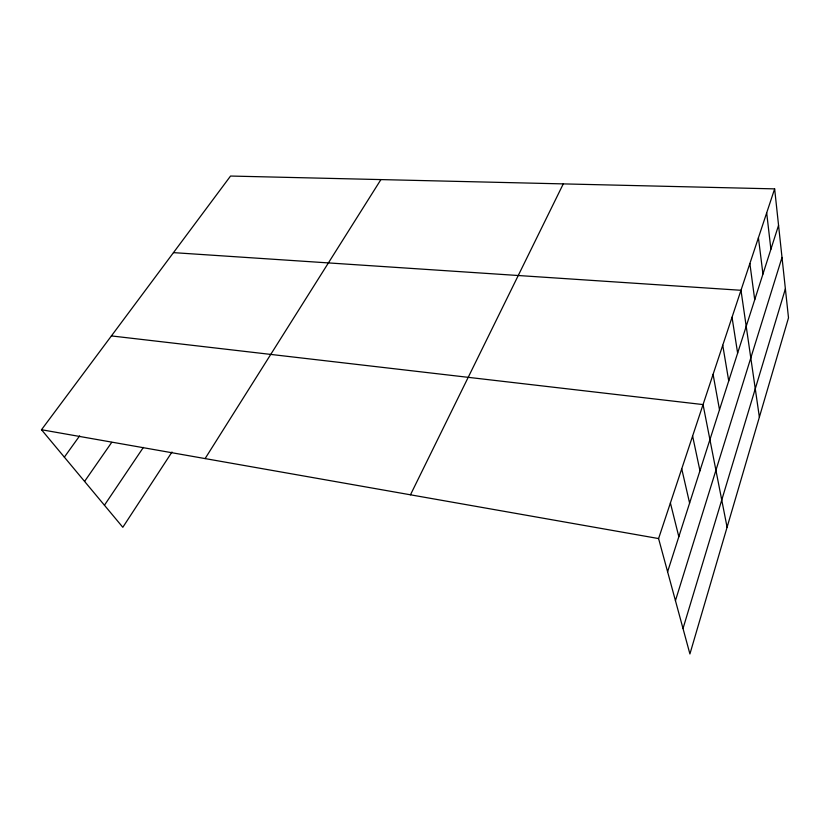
<?xml version="1.0" encoding="UTF-8"?>
<svg xmlns="http://www.w3.org/2000/svg" width="830" height="830" viewBox="0 0 830 830"><rect width="100%" height="100%" fill="white"/><g stroke="black" fill="none" stroke-linecap="round" stroke-linejoin="round"><path stroke-width="1.25" d="M683.007 628.538L785.388 288.85M675.444 600.661L782.005 257.435M667.6 571.787L778.561 225.314M774.639 188.877L788.5 317.828L689.917 653.957L658.584 538.566L774.639 188.877L230.543 176.043L41.5 429.733L122.819 527.289L171.986 452.028M410.466 494.805L563.279 183.887M205.103 458.585L380.908 179.591M104.435 505.231L143.372 447.401M84.577 481.41L111.697 442.4M64.356 457.143L79.639 435.864M173.47 252.631L740.983 290.293L759.377 417.117M111.396 335.922L703.052 404.584L727.08 527.216M41.5 429.733L658.584 538.566M670.401 502.949L678.826 536.73M681.731 468.815L689.606 503.073M692.604 436.051L699.96 470.745M713.084 374.351L719.506 409.719M722.743 345.259L728.73 380.897M732.029 317.268L737.631 353.113M749.864 263.525L754.729 299.713M758.423 237.733L762.957 274.035M766.681 212.864L770.894 249.249"/></g></svg>
